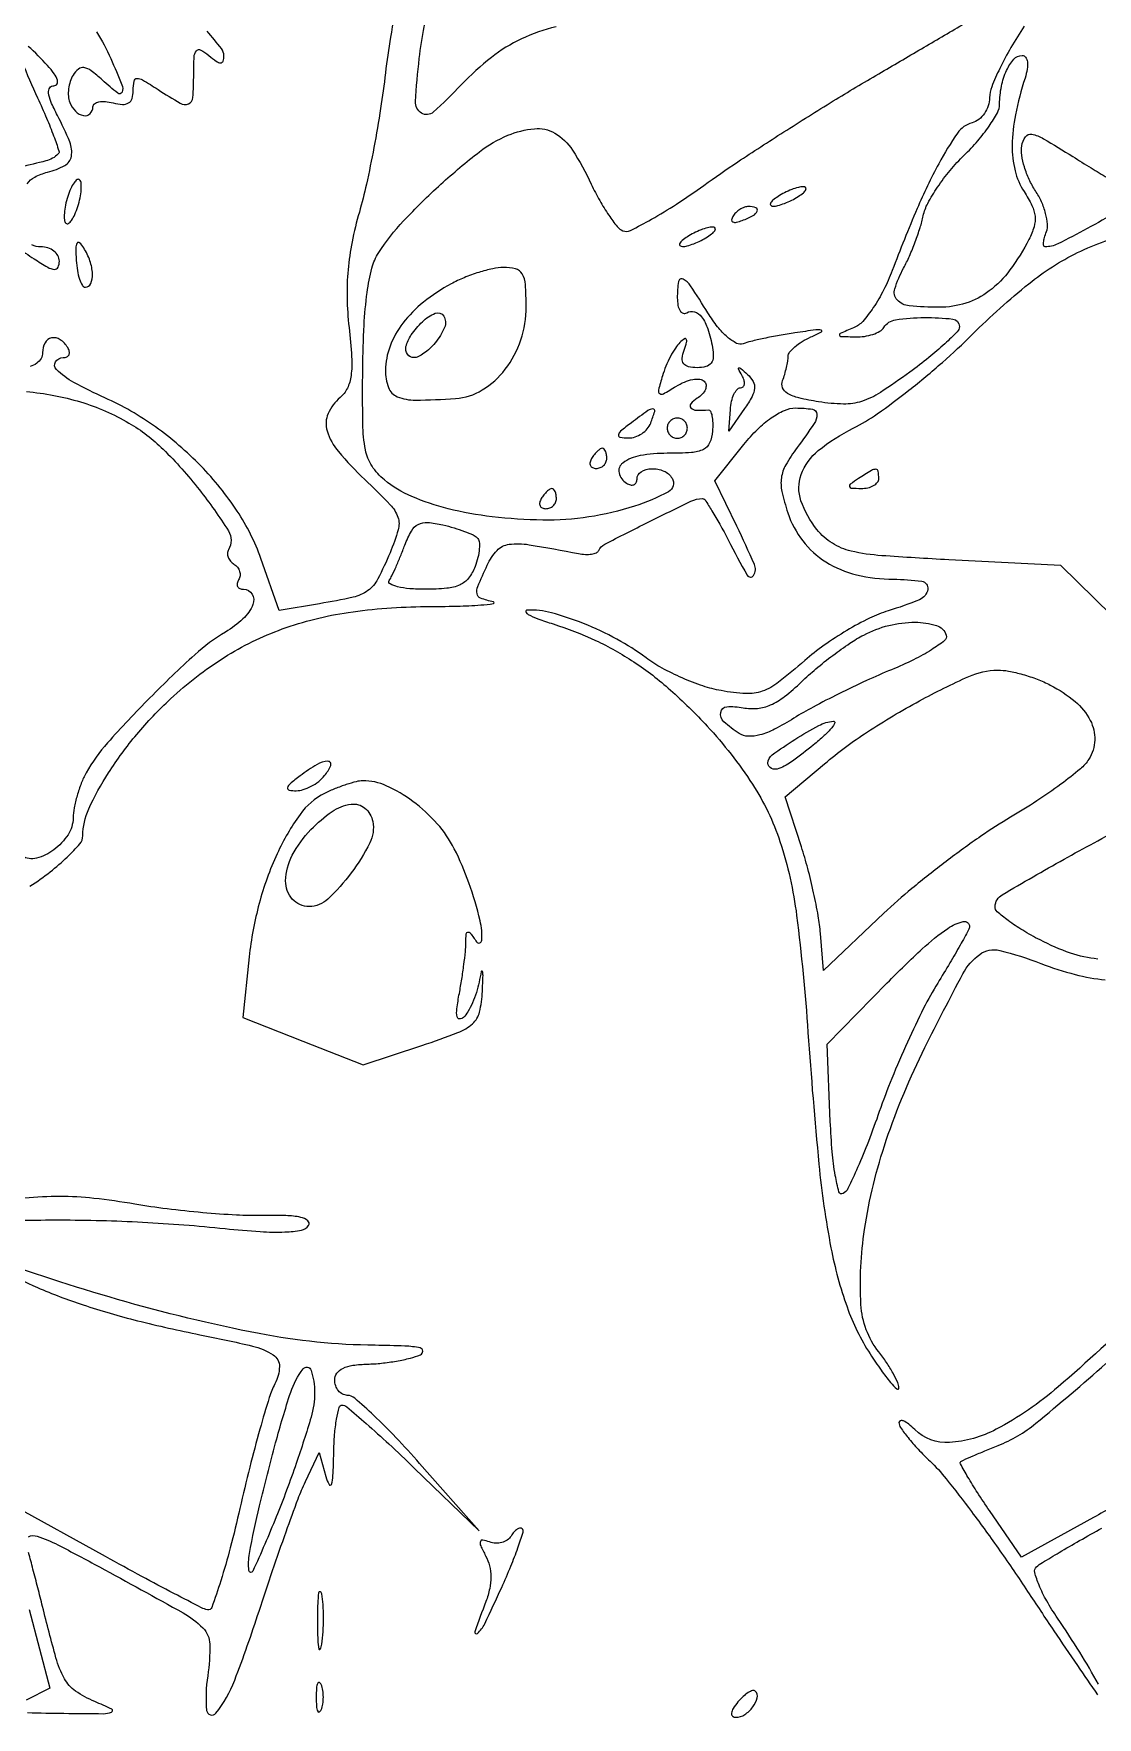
# Model space of a CAD drawing. Extents: x 4 to 800, y 0 to 528.
# Drawn here: x 478.1 to 583.7, y 0 to 167.2 of the extents above; entities that cross this region are included whole.
import ezdxf

# ---------------------------------------------------------------- set-up
doc = ezdxf.new("R2010")
doc.units = 0

msp = doc.modelspace()

# ---------------------------------------------------------------- linework, layer by layer
for points in [[(514.306642, 170.850883, 0.0095), (513.537682, 166.823758, 0.014029), (513.029916, 163.262299, -0.010342), (512.555339, 159.748424, -0.007572), (511.889203, 155.869498, -0.007656), (511.146081, 152.213491, -0.016769), (510.441168, 149.44562, 0.02146), (509.719984, 146.498554, 0.027018), (509.319499, 143.718246, 0.027374), (509.22421, 140.94141, 0.023061), (509.419871, 138.005474, -0.012645), (509.677453, 135.064763, -0.047167), (509.617755, 133.210569, -0.078947), (509.250441, 131.952251, -0.109557), (508.53273, 131.027164, 0.117774), (507.342243, 129.440188, 0.17717), (507.242245, 127.730871, 0.10336), (508.361332, 125.673867, 0.026536), (510.975462, 122.908561, -0.010399), (513.50712, 120.397918, -0.109429), (514.265609, 119.162947, -0.155965), (514.295117, 117.899337, -0.027429), (513.490614, 115.631778, -0.02048), (512.27209, 113.021385, -0.117131), (511.281415, 111.870874, -0.102281), (509.819627, 111.213064, -0.013825), (506.5, 110.569965), (502.5, 109.909224), (500.671731, 115.059196, 0.061212), (498.327249, 119.751073, 0.046197), (494.709554, 124.243111, 0.044907), (490.198941, 128.125733, 0.049163), (485.196652, 131.007921, -0.01831), (482.120143, 132.536336, -0.067551), (480.373698, 133.816661, -0.35553), (480.282543, 134.571907, -0.257401), (481.059017, 135, 0.108972), (481.413961, 135.078288, 0.182303), (481.6254, 135.29375, 0.161196), (481.656512, 135.6179, 0.082592), (481.5, 136, 0.106457), (480.746429, 136.783876, 0.200209), (479.899724, 136.953572, 0.222397), (479.247411, 136.47288, 0.125162), (479, 135.5, -0.130775), (478.846791, 134.924246, -0.10214), (478.416667, 134.4375, -0.08892), (477.769411, 134.111864, -0.072314)], [(529.963423, 167.8411, 0.052925), (526.526184, 166.645422, 0.056309), (523.557066, 164.812691, 0.036299), (520.562909, 162.089276, -0.018836), (517.78548, 159.379993, -0.335417), (516.614718, 159.276626, -0.274035), (516.019326, 160.42962, -0.014683), (516.39433, 164.698044, -0.036266), (517.59917, 170.979956, -0.014871)], [(484.368391, 167.333652, -0.036705), (485.766878, 164.702947, -0.006661), (486.880525, 162.082877, -0.191419), (486.887944, 161.364176, -0.506042), (486.475965, 161.251966, -0.016137), (484.93895, 162.555249, 0.020962), (483.815206, 163.489623, 0.121307), (483.112681, 163.795207, 0.215024), (482.561621, 163.651713, 0.084924), (482.031471, 163.05092, 0.061728), (481.745533, 162.427901, 0.046308), (481.584804, 161.689848, 0.047179), (481.564507, 160.954321, 0.075068), (481.699509, 160.340684, 0.103085), (482.264876, 159.462217, 0.152903), (483.066544, 159.034569, 0.244937), (483.715838, 159.231034, 0.201814), (484, 159.90638, -0.24384), (484.157535, 160.210205, -0.106581), (484.5875, 160.392877, -0.070464), (485.233678, 160.424365, -0.040966), (486, 160.289749, 0.048319), (486.930606, 160.140318, 0.152731), (487.536765, 160.288955, 0.183494), (487.883664, 160.73202, 0.07547), (488, 161.498379, -0.040037), (488.077127, 162.460021, -0.354707), (488.372688, 162.723996, -0.149428), (488.934549, 162.580901, -0.0085), (490.464817, 161.61501, 0.013279), (492.671023, 160.251776, 0.23678), (493.480135, 160.201601, 0.281195), (493.917753, 160.815239, 0.017818), (494, 163.122445, -0.012361), (494.042869, 164.856187, -0.15744), (494.270426, 165.45753, -0.362514), (494.693913, 165.543887, -0.049622), (495.5, 165, 0.01895), (496.263398, 164.413824, 0.149318), (496.682321, 164.274772, 0.333897), (496.919968, 164.4446, 0.076601), (497, 164.963933, 0.167367), (496.75424, 165.677562, 0.010587), (495.331632, 167.420697, 0.01463)], [(576.432376, 167.899511, 0.0165), (575.118388, 165.800608, 0.018924), (574.00826, 163.711808, 0.018365), (573.206166, 161.886023, 0.094582), (573, 160.805891, -0.08175), (572.86858, 160.007474, -0.072057), (572.485937, 159.254454, -0.074183), (571.918692, 158.660142, -0.09727), (571.25, 158.323266, 0.175237), (569.804469, 157.291957, 0.027409), (567.945413, 154.255314, 0.023309), (565.803841, 149.798428, 0.009901), (563.336123, 143.647243, -0.02721), (562.481656, 141.713775, -0.030743), (561.452273, 139.96493, -0.0326), (560.398641, 138.603529, -0.113474), (559.5, 137.96063, 0.003226), (558.166417, 137.394493, 0.357286), (558.083591, 137.23406, 0.342438), (558.224648, 137.114953, 0.003115), (559.690983, 137.063386, 0.042588), (560.574959, 137.113119, 0.045159), (561.419912, 137.31237, 0.049721), (562.107824, 137.620562, 0.124808), (562.5, 138, -0.222555), (563.659501, 138.758425, -0.032492), (566.540296, 138.978704, -0.032002), (569.33605, 138.831435, -0.380457), (570, 138.085169, -0.197327), (569.787558, 137.56783, -0.011925), (568.555352, 136.3786, -0.016377), (566.966279, 135.009839, -0.011269), (565.082051, 133.560231, -0.014592), (562.165579, 131.547598, -0.065103), (560.293016, 130.65493, -0.084203), (558.495685, 130.389152, -0.034355), (556.027456, 130.6116, -0.018169), (554.062238, 130.999543, -0.075245), (552.94227, 131.448745, -0.164016), (552.45333, 132.012997, -0.191097), (552.445406, 132.718326, 0.018971), (552.657739, 133.341338, 0.015762), (552.837088, 134.018224, 0.016052), (552.961965, 134.64919, 0.040845), (553, 135.114012, -0.170145), (553.151599, 135.546615, -0.046541), (553.660938, 136.074901, -0.041426), (554.388757, 136.603158, -0.033014), (555.25, 137.050467, 0.015393), (556.302094, 137.550675, 0.688635), (556.283055, 137.723201, 0.097898), (555.739298, 137.755646, 0.003567), (553.678986, 137.459608, 0.007005), (552.120079, 137.201866, 0.007376), (550.595696, 136.904565, 0.007104), (549.289311, 136.610275, 0.032669), (548.548358, 136.380183, -0.216108), (547.881789, 136.419732, -0.05801), (546.985044, 137.034313, -0.0462), (545.998468, 138.068694, -0.028968), (545.037812, 139.438818, 0.007157), (543.317282, 142.135602, 0.133119), (542.567412, 142.798496, 0.508519), (542.120612, 142.564949, 0.037084), (542, 140.940983, 0.044221), (542.066371, 140.192004, 0.096188), (542.273452, 139.655805, 0.17435), (542.5791, 139.416021, 0.221933), (542.930902, 139.457295, -0.216967), (543.700742, 139.555017, -0.158891), (544.413077, 139.050555, -0.082641), (545.026143, 137.857116, -0.029855), (545.499276, 136.003759, -0.055744), (545.57293, 135.071959, -0.155781), (545.355957, 134.46163, -0.166095), (544.837334, 134.113657, -0.065539), (543.973967, 134, -0.053986), (543.108447, 134.093725, -0.181412), (542.638004, 134.398363, -0.187781), (542.493427, 134.929048, -0.058339), (542.678563, 135.75, 0.015592), (542.925711, 136.529133, 0.198926), (542.890721, 136.827508, 0.448345), (542.701455, 136.86951, 0.035949), (542.259573, 136.5, 0.057678), (541.813387, 135.956363, 0.022433), (541.323192, 135.11429, 0.021852), (540.868901, 134.14585, 0.02529), (540.524994, 133.186943, 0.010881), (540.131913, 131.777748, 0.29918), (540.251049, 131.431225, 0.301808), (540.615066, 131.404966, 0.011007), (541.86712, 132.149088, -0.041362), (542.70507, 132.580627, -0.053478), (543.534393, 132.824535, -0.064142), (544.235239, 132.860362, -0.178966), (544.675561, 132.657772, -0.171734), (544.850014, 132.292204, -0.12531), (544.784797, 131.843139, -0.093537), (544.477113, 131.373587, -0.060141), (543.97104, 130.96094, 0.070184), (543.336884, 130.422387, 0.393382), (543.346219, 130.016103, 0.196069), (543.89682, 129.776126, 0.03235), (545.078674, 129.82447, -0.327579), (545.290545, 129.701023, -0.054788), (545.43856, 129.22361, -0.042065), (545.513215, 128.529175, -0.024662), (545.491214, 127.692891, -0.081906), (545.209285, 126.536137, -0.180489), (544.592076, 125.886288, -0.098339), (543.411347, 125.574751, -0.015482), (540.997799, 125.5, 0.042416), (538.318952, 125.272337, 0.116192), (536.581631, 124.535942, 0.300847), (536.216451, 123.548031, 0.199283), (536.947214, 122.532624, 0.077339), (537.349752, 122.362811, 0.154935), (537.690744, 122.384183, 0.185914), (537.916682, 122.589513, 0.116908), (538, 122.940983, -0.26035), (538.405098, 123.666235, -0.132358), (539.437896, 123.973115, -0.107608), (540.655198, 123.74058, -0.154738), (541.481296, 123.030264, -0.432241), (541.120798, 121.6881, -0.044798), (537.759846, 120.255679, -0.040285), (533.216925, 119.178467, -0.042656), (528.646985, 118.87168, -0.023496), (523.623734, 119.199727, -0.03398), (519.248466, 119.996481, -0.039394), (515.635801, 121.221051, -0.068883), (512.935601, 122.851064, -0.079757), (511.70087, 124.228112, -0.095214), (511.052092, 125.843392, -0.044867), (510.787401, 128.419279, -0.005894), (510.782255, 133.923977, -0.009794), (510.912913, 138.214645, -0.021654), (511.218152, 141.475606, -0.027793), (511.689189, 143.896053, -0.083257), (512.364765, 145.433949, -0.043152), (514.838787, 148.580626, -0.020213), (518.532618, 152.219005, -0.019425), (522.372542, 155.443956, -0.066856), (525.1795, 157.074351, -0.074122), (527.81065, 157.731433, -0.157978), (529.83569, 157.285791, -0.118066), (531.595995, 155.595797, -0.032723), (533.462849, 152.221231, 0.01735), (534.300134, 150.59145, 0.021677), (535.192928, 149.143804, 0.020545), (536.027968, 148.015336, 0.132326), (536.596138, 147.601482, 0.209975), (537.354465, 147.637551, 0.012369), (539.439859, 148.739724, 0.01697), (541.917332, 150.241265, 0.011559), (544.63329, 152.107056, -0.009941), (548.001459, 154.436976, -0.004314), (552.567279, 157.406581, -0.004267), (557.477449, 160.481551, -0.005659), (562, 163.190309, 0.000469), (566.23997, 165.670387, 0.000533), (570.296875, 168.05431, 0.000483)], [(477.48053, 152.251884, -0.136505), (478.219015, 152.930256, -0.0565), (479.5, 153.410644, 0.063201), (481.200693, 154.074467, 0.229226), (481.858501, 154.992466, 0.141944), (481.700452, 156.411612, 0.021086), (480.47432, 159.04966, -0.01749), (479.824855, 160.421107, -0.07285), (479.588707, 161.302227, -0.189345), (479.71767, 161.791242, -0.239077), (480.129307, 162, 0.265855), (480.433956, 162.174304, 0.212167), (480.477467, 162.556742, 0.081176), (480.158856, 163.188909, 0.026688), (479.5, 164, 0.028284), (477.569155, 165.905074, 0.543744)], [(476.952137, 164.363586, 0.01188), (478.504835, 160.792164, -0.007833), (479.403608, 158.769785, -0.01242), (480.102631, 157.007868, -0.006354), (480.626806, 155.526736, -0.285617), (480.555918, 155.222585, -0.136247), (479.332299, 154.530778, -0.005384), (474.280022, 153.331936, -0.003613)], [(585.644959, 149.475331, -0.006543), (582.682653, 147.809151, -0.010327), (579.765437, 146.295529, -0.114994), (578.497458, 146, -0.367533), (578.371643, 146.106926, -0.064364), (578.360413, 146.442893, -0.044006), (578.450495, 146.929378, -0.023844), (578.641336, 147.50772, 0.114406), (578.746988, 148.265194, 0.043486), (578.558871, 149.322027, 0.040204), (578.145055, 150.479202, 0.039079), (577.54815, 151.566858, -0.037768), (576.931349, 152.683824, -0.033249), (576.459066, 153.928853, -0.034742), (576.185954, 155.113218, -0.079991), (576.188199, 156.02485, -0.112131), (576.558569, 156.937706, -0.300705), (577.180048, 157.184367, -0.082129), (578.336077, 156.735623, -0.006064), (581.247049, 154.965713, 0.002219), (583.084929, 153.82881, 0.003494), (584.673957, 152.870778, 0.000928)], [(585.105583, 109.42887), (580.0681, 114.35774), (568.944854, 114.92887, -0.00484), (562.290054, 115.335192, -0.038583), (559.247712, 115.788119, -0.085118), (557.387639, 116.563043, -0.081626), (555.861006, 117.922282, -0.088221), (554.275991, 120.793115, -0.169724), (554.296164, 123.389303, -0.138834), (555.995155, 125.769556, -0.052306), (559.471453, 128, 0.036862), (561.850495, 129.424878, 0.013512), (564.995653, 131.76827, 0.01331), (568.307682, 134.524069, 0.015548), (571.296053, 137.317515, -0.02561), (576.894677, 142.343805, -0.056701), (581.72835, 145.422257, -0.054126), (587.270368, 147.418079, -0.021548)], [(476.477673, 145.889833, -0.005711), (478.156291, 144.817164, 0.012704), (479.51007, 143.978502, 0.109803), (480.181928, 143.762921, 0.320157), (480.533924, 143.968182, 0.106191), (480.666667, 144.586151, 0.128793), (480.525438, 145.125335, 0.100719), (480.128125, 145.584682, 0.089059), (479.533785, 145.893555, 0.07555), (478.833333, 146, -0.105559), (477.949762, 146.188639, -0.165116)], [(477.394797, 131.624324, -0.052094), (482.77718, 130.600107, -0.059559), (487.577988, 128.507164, -0.062234), (490.973894, 125.901933, -0.031705), (494.561217, 121.882882, -0.025139), (497.441752, 117.805423, -0.287108), (497.452297, 115.922816, 0.130684), (497.346936, 115.574426, 0.100649), (497.413155, 115.181208, 0.088423), (497.641924, 114.802872, 0.074384), (498, 114.5, -0.088941), (498.350569, 114.185645, -0.094986), (498.560288, 113.775821, -0.099917), (498.597587, 113.334982, -0.110145), (498.457295, 112.930902, 0.090666), (498.318355, 112.57557, 0.169366), (498.362055, 112.273452, 0.176081), (498.581552, 112.071817, 0.098926), (498.940983, 112, -0.261768), (499.802598, 111.51573, -0.240176), (499.879657, 110.494023, -0.104214), (498.888151, 109.056561, -0.056493), (497.166509, 107.757431, 0.051343), (494.112948, 105.502094, 0.01302), (489.658982, 101.227972, 0.012786), (485.443306, 96.742408, 0.055547), (483.332464, 93.772131, 0.03338), (482.846619, 92.74047, 0.023002), (482.431055, 91.516836, 0.023264), (482.139203, 90.297203, 0.043117), (482.035435, 89.285184, -0.141884), (481.527539, 87.63091, -0.087728), (480.124017, 86.138701, -0.094976), (478.403007, 85.30391, -0.206829), (476.979333, 85.512773, -0.231664)], [(477.75, 82.512351, 0.019148), (479.760577, 83.951892, 0.025718), (481.457813, 85.413934, 0.024623), (482.703328, 86.72689, 0.179338), (483, 87.527417, -0.108335), (483.583333, 90.188077, -0.034446), (485.542078, 93.769082, -0.032368), (488.355, 97.59402, -0.029998), (491.705921, 101.128155, -0.047292), (497.022378, 105.233117, -0.053989), (502.79254, 108.056985, -0.050648), (509.34231, 109.701837, -0.034588), (517, 110.282522, 0.004561), (520.147991, 110.33182, 0.01081), (522.489062, 110.440524, 0.02293), (523.744672, 110.584123, 0.823168), (523.75, 110.742369, -0.030911), (522.482001, 111.119151, -0.269785), (522.121304, 111.553402, -0.141825), (522.204629, 112.270626, -0.007524), (523.13667, 114.400613, -0.080961), (524.113188, 115.861926, -0.175469), (525.29919, 116.468454, -0.072788), (527.293234, 116.428588, -0.006613), (532.202053, 115.542763, 0.037394), (532.87547, 115.463606, 0.049462), (533.491649, 115.498513, 0.058934), (533.968177, 115.632021, 0.188818), (534.202053, 115.856158, -0.167317), (534.798955, 116.477946, -0.002813), (539.106059, 118.658364, -0.003778), (543.348521, 120.736269, -0.112443), (544.506428, 121, -0.251992), (544.755701, 120.865852, -0.006968), (545.440268, 119.796534, -0.012739), (546.215618, 118.47333, -0.008204), (547.049437, 116.903095, 0.010898), (548.937982, 113.392423, 0.566707), (549.570155, 113.377057, 0.249223), (549.65305, 114.473699, 0.009802), (547.905762, 118.257071), (545.720025, 122.755976), (548.610012, 126.377958, -0.029159), (549.957623, 127.878477, -0.041743), (551.327975, 129.026383, -0.049191), (552.626201, 129.762049, -0.104689), (553.75, 129.999971, -0.038363), (555.410574, 129.872397, -0.360025), (555.85264, 129.374708, -0.159734), (555.585982, 128.453165, -0.009545), (553.888343, 126.062846, 0.02866), (552.765357, 124.346314, 0.095647), (552.329367, 123.078885, 0.090794), (552.385069, 121.703904, 0.024303), (552.971635, 119.585947, 0.084875), (554.447402, 116.806591, 0.088282), (556.746001, 114.71943, 0.081279), (559.793529, 113.434845, 0.059248), (563.45034, 113, -0.035889), (566.269406, 112.797389, -0.419371), (566.858648, 111.994492, -0.260098), (566.044921, 110.96737, -0.025203), (562.940824, 109.864124, 0.041674), (561.083581, 109.134358, 0.019958), (558.830124, 107.910281, 0.01963), (556.565311, 106.43687, 0.026446), (554.647071, 104.920542, -0.015012), (552.052191, 102.771184, -0.079276), (550.439039, 101.882524, -0.100413), (548.810446, 101.644465, -0.031474), (546.350042, 101.93599, -0.036277), (544.548002, 102.402634, -0.02172), (542.484008, 103.201618, -0.021684), (540.488252, 104.180826, -0.034933), (538.893795, 105.201328, 0.035626), (536.014277, 107.038696, 0.028798), (532.694176, 108.598291, 0.029457), (529.502752, 109.665372, 0.076534), (527.100777, 109.933104, 0.493766), (526.980905, 109.762226, 0.196343), (527.196877, 109.502309, 0.03541), (528.170793, 109.068626, 0.011275), (529.675825, 108.560507, -0.033661), (533.88216, 106.92735, -0.037006), (537.69377, 104.787179, -0.035024), (541.318622, 101.999279, -0.025117), (544.968331, 98.418531, -0.041951), (549.460931, 92.640138, -0.064916), (552.191851, 86.948343, -0.048295), (553.842552, 79.607702, -0.013868), (554.971374, 68, 0.006654), (556.053488, 54.915891, 0.02377), (557.252918, 46.60651, 0.037204), (558.844521, 40.747788, 0.058701), (561.139906, 36.078555, 0.010031), (562.238835, 34.452206, 0.021821), (563.159847, 33.260407, 0.035797), (563.80036, 32.603981, 0.646946), (564, 32.693697, 0.107141), (563.879599, 33.249127, 0.02066), (563.4125, 34.172671, 0.02113), (562.765651, 35.223412, 0.018113), (562, 36.272871, -0.154241), (560.225807, 40.980048, -0.051199), (560.583389, 48.434345, -0.044247), (562.739339, 57.295017, -0.033903), (566.575867, 66.5, -0.00605), (570.336753, 73.817092, -0.114521), (572.014544, 75.749751, -0.221012), (574.000084, 76.137365, -0.031109), (578.085654, 74.853669, 0.026924), (581.484871, 73.75431, 0.043433), (584.48009, 73.233522, 0.029452)], [(583.728201, 75.291643, -0.060139), (581.034186, 75.878482, -0.035353), (578, 77.180276, -0.016749), (576.279049, 78.141688, -0.024265), (574.83399, 79.112331, -0.021714), (573.758471, 79.988161, -0.224978), (573.541243, 80.5, -0.254892), (574.248254, 81.67847, -0.005315), (580.380614, 85.19481, -0.008286), (586.399624, 88.431886, -0.119784)], [(473.219614, 49.303202, -0.005443), (480.709768, 49.38195, -0.012894), (488.935875, 49.166723, -0.013043), (497.108396, 48.527741, 0.009143), (500.608703, 48.226582, 0.026167), (503.049834, 48.189426, 0.034565), (504.706653, 48.366051, 0.213643), (505.398303, 48.835451, 0.374803), (505.320506, 49.306672, 0.120584), (504.628635, 49.640858, 0.04615), (503.162003, 49.814323, 0.012074), (500.789907, 49.817513, -0.019501), (498.245236, 49.858727, -0.00865), (494.895324, 50.101994, -0.008546), (491.352037, 50.482162, -0.011411), (488.15162, 50.955379, 0.015207), (484.09665, 51.523532, 0.026512), (480.707774, 51.71277, 0.025783), (477.253966, 51.54415, 0.013498)], [(477.607424, 17.934227, -0.190115), (478.470898, 17.98313, -0.039341), (480.524277, 17.120268, -0.005336), (484.650879, 14.934411, -0.002551), (492.940009, 10.374801, -0.07032), (494.91398, 8.879131, -0.194069), (495.598081, 7.254777, -0.040936), (495.389183, 4.122443, 0.059494), (495.287383, 0.681052, 0.67715), (496.203933, 0.406473, 0.076843), (498.06979, 3.680188, 0.012742), (500.491163, 10.543565, -0.003518), (501.828031, 14.568025, -0.00393), (503.17409, 18.427029, -0.003627), (504.370352, 21.696811, -0.020729), (505.089105, 23.399512), (506.457274, 26.299023), (507.128957, 23.899512, 0.051722), (507.441575, 23.10831, 0.664085), (507.670474, 23.126954, 0.068437), (507.826946, 23.984703, 0.005699), (507.90032, 26.25, -0.014295), (507.99066, 28.070949, -0.023343), (508.183128, 29.604688, -0.019753), (508.433922, 30.775507, -0.342603), (508.723095, 31, -0.177424), (509.1899, 30.828971, -0.003571), (511.128753, 29.164063, -0.007996), (513.372513, 27.145302, -0.005231), (515.89716, 24.75), (522.348131, 18.5), (516.424065, 25.217372, 0.009524), (514.063567, 27.793359, 0.013757), (511.873007, 29.9711, 0.009387), (509.986991, 31.680034, 0.174569), (509.25, 31.967372, -0.118161), (508.773145, 32.094904, -0.097826), (508.367188, 32.43104, -0.089926), (508.094462, 32.924608, -0.081539), (508, 33.5, -0.15993), (508.216241, 34.158759, -0.122193), (508.803381, 34.646583, -0.077199), (509.804286, 34.951814, -0.030079), (511.25, 35.070285, 0.021441), (512.640862, 35.160119, 0.016976), (514.132812, 35.372382, 0.01729), (515.50545, 35.664732, 0.04038), (516.5, 36, 0.299925), (516.739406, 36.363692, 0.355242), (516.486974, 36.673763, 0.04152), (514.96579, 36.860036, 0.006812), (512, 36.934882, -0.044798), (500.498565, 38.102174, -0.023143), (486.43393, 41.498723, -0.014377), (473.467308, 45.680726, -0.419618)], [(475, 44.504657, 0.038603), (478.498121, 42.671274, 0.021245), (483.017407, 40.954218, 0.018557), (488.415276, 39.381558, 0.012878), (494.616099, 37.990788, -0.008897), (499.836422, 36.863504, -0.087317), (501.898989, 35.980108, -0.258347), (502.509871, 34.824557, -0.118567), (502.06549, 33.122368, 0.0487), (501.498038, 31.757725, 0.005777), (500.574322, 28.607132, 0.006858), (499.568296, 24.824253, 0.005576), (498.591429, 20.745194, -0.007995), (497.633645, 16.829555, -0.013219), (496.685446, 13.560695, -0.00682), (495.80199, 10.916038, -0.373652), (495.379185, 10.674191, -0.069839), (494.767637, 10.887116, -0.001617), (492.043351, 12.297571, -0.003567), (488.863042, 13.986166, -0.002407), (485.257755, 15.955981), (476.01551, 21.063579)], [(588.121231, 40.5, -0.017207), (579.809936, 32.811348, -0.056441), (573.642799, 28.598247, -0.104896), (569.017353, 27.280493, -0.21678), (565.571429, 28.571429, 0.026615), (564.967123, 29.11461, 0.066792), (564.461607, 29.421476, 0.169095), (564.144447, 29.446, 0.340555), (564, 29.25852, 0.154803), (564.157555, 28.761828, 0.016062), (564.905123, 27.771186, 0.018752), (565.901153, 26.626528, 0.013943), (567.08127, 25.437091, -0.034355), (568.677372, 23.691407, -0.007275), (571.198833, 20.425271, -0.007584), (574.015302, 16.543825, -0.007136), (576.771617, 12.5, 0.001753), (579.371396, 8.596177, 0.002488), (581.713071, 5.14375, 0.001403), (583.712622, 2.244545, 0.035933)], [(587.280258, 22.124325, -0.010344), (583.317964, 19.837902), (576.162283, 15.903779), (572.98475, 20.522165, -0.00721), (571.79134, 22.311441, -0.011926), (570.84237, 23.859433, -0.005587), (570.103162, 25.165829, -0.375253), (570.153609, 25.397686, -0.055624), (570.411271, 25.54777, -0.002367), (571.378438, 25.969938, -0.004037), (572.533283, 26.456516, -0.00286), (573.836818, 26.984692, 0.076862), (577.58031, 29.191534, 0.010441), (584.518856, 35.119036, 0.012872)], [(583.794963, 3.304405, 0.014055), (581.952434, 6.453054, 0.010328), (579.742026, 9.840022, -0.020255), (578.669263, 11.557331, -0.031525), (577.902745, 13.124755, -0.032618), (577.474893, 14.387899, -0.286635), (577.640022, 14.927592, -0.04173), (578.23503, 15.363394, -0.003326), (579.907326, 16.37059, -0.004486), (581.923868, 17.542579, -0.003425), (584.150875, 18.790177)], [(477.521938, 0.473212, 0.003741), (481.111452, 0.39758, 0.002121), (485.043143, 0.360842, 0.092926), (485.852389, 0.508282, 0.654883), (485.865639, 0.798261, 0.014708), (484.172945, 1.569329, -0.052272), (482.272138, 2.613863, -0.116057), (481.173197, 3.834971, -0.05844), (480.331548, 5.912207, -0.006121), (479, 11, 0.001479), (478.53199, 12.858514, 0.001462), (478.05117, 14.721557, 0.001434), (477.620763, 16.35022, 0.005644)], [(477.678112, 10.705535), (479.708362, 2.91107), (477.388134, 1.69538, 0.05156)]]:
    msp.add_lwpolyline(points, format="xyb")
for points in [[(576.512364, 162.75, 0.026714), (575.560289, 159.1222, 0.048787), (575.237582, 156.081693, 0.060863), (575.52525, 153.554287, 0.086498), (576.419477, 151.48255, -0.032394), (577.197929, 150.107933, -0.087357), (577.502937, 149.032016, -0.097611), (577.406032, 147.988938, -0.047223), (576.904767, 146.73981, -0.040007), (575.017003, 143.701625, -0.071969), (572.958509, 141.619248, -0.08431), (570.641892, 140.415395, -0.077914), (567.992353, 140, -0.023242), (565.024672, 140.138024, -0.187325), (563.825901, 140.736901, -0.268136), (563.587094, 141.840082, -0.046023), (564.460566, 143.890316, 0.020554), (565.039513, 145.077814, 0.01332), (565.614764, 146.493797, 0.013396), (566.103496, 147.909285, 0.024607), (566.41275, 149.088568, -0.071411), (566.860982, 150.317119, -0.025485), (567.828479, 151.918852, -0.024677), (569.084066, 153.592342, -0.026689), (570.467887, 155.088568, 0.02227), (571.812631, 156.517021, 0.026133), (572.950529, 157.987929, 0.026451), (573.76712, 159.310038, 0.124136), (573.989352, 160.168213, -0.047728), (574.170569, 161.942774, -0.059063), (574.685134, 163.521184, -0.072712), (575.411278, 164.633651, -0.21506), (576.22362, 165, -0.238662), (576.567955, 164.825714, -0.127191), (576.749769, 164.371376, -0.074769), (576.734272, 163.654933, -0.034809)], [(481.5, 151, 0.02589), (481.275275, 150.139896, 0.033766), (481.16478, 149.334178, 0.03586), (481.166688, 148.677875, 0.179595), (481.317388, 148.349279, 0.359517), (481.561009, 148.32603, 0.088737), (481.87103, 148.627928, 0.052153), (482.202482, 149.210259, 0.026483), (482.5, 150, 0.02589), (482.724725, 150.860104, 0.033766), (482.83522, 151.665822, 0.03586), (482.833312, 152.322125, 0.179595), (482.682612, 152.650721, 0.359517), (482.438991, 152.67397, 0.088737), (482.12897, 152.372072, 0.052153), (481.797518, 151.789741, 0.026483)], [(552, 151, 0.027796), (551.485814, 150.625641, 0.102785), (551.234375, 150.315379, 0.335455), (551.267727, 150.122372, 0.190341), (551.5, 150.030626, 0.067616), (551.987337, 150.096832, 0.024967), (552.646875, 150.315379, 0.024204), (553.352293, 150.628962, 0.026766), (554, 151, 0.027796), (554.514186, 151.374359, 0.102785), (554.765625, 151.684621, 0.335455), (554.732273, 151.877628, 0.190341), (554.5, 151.969374, 0.067616), (554.012663, 151.903168, 0.024967), (553.353125, 151.684621, 0.024204), (552.647707, 151.371038, 0.026766)], [(547.507079, 149.011454, 0.1144), (547.393111, 148.674071, 0.32948), (547.512472, 148.474315, 0.155351), (547.868281, 148.443138, 0.036408), (548.448062, 148.618443, 0.029964), (549.51997, 149.105273, 0.168622), (549.942608, 149.558518, 0.444011), (549.798253, 149.882327, 0.079093), (549.059017, 150, 0.088797), (548.65395, 149.927491, 0.053277), (548.21498, 149.709615, 0.051183), (547.810572, 149.389589, 0.061454)], [(543, 147, 0.027796), (542.485814, 146.625641, 0.102785), (542.234375, 146.315379, 0.335455), (542.267727, 146.122372, 0.190341), (542.5, 146.030626, 0.067616), (542.987337, 146.096832, 0.024967), (543.646875, 146.315379, 0.024204), (544.352293, 146.628962, 0.026766), (545, 147, 0.027796), (545.514186, 147.374359, 0.102785), (545.765625, 147.684621, 0.335455), (545.732273, 147.877628, 0.190341), (545.5, 147.969374, 0.067616), (545.012663, 147.903168, 0.024967), (544.353125, 147.684621, 0.024204), (543.647707, 147.371038, 0.026766)], [(482.346243, 144.653999, 0.026608), (482.459631, 143.637647, 0.041019), (482.675146, 142.780402, 0.048882), (482.950365, 142.173875, 0.267679), (483.25, 142.000706, 0.303135), (483.787169, 142.3586, 0.109866), (483.955201, 143.305867, 0.073022), (483.705994, 144.608118, 0.05745), (483.08093, 145.903292, 0.057831), (482.679671, 146.399549, 0.487535), (482.433938, 146.366939, 0.135637), (482.305757, 145.888911, 0.012564)], [(519.549265, 142.32285, 0.044309), (516.812074, 140.511247, 0.061994), (514.764307, 138.415197, 0.070825), (513.489694, 136.128469, 0.088982), (513.033269, 133.75, 0.090229), (513.323917, 132.034943, 0.213158), (514.20511, 131.122313, 0.099702), (516.023858, 130.783562, 0.012866), (520, 130.944013, 0.121967), (522.641893, 131.786778, 0.091301), (524.919501, 133.839977, 0.083768), (526.465747, 136.753424, 0.080368), (527, 140.055764, 0.016787), (526.925632, 142.270206, 0.114413), (526.609925, 143.309259, 0.199309), (525.95369, 143.812828, 0.069826), (524.75, 143.959962, 0.050071), (523.67956, 143.833223, 0.021768), (522.294159, 143.462545, 0.021281), (520.843943, 142.937247, 0.026512)], [(517.972096, 136.466378, -0.032276), (517.441658, 135.905208, -0.03457), (516.854818, 135.430748, -0.036901), (516.297833, 135.099126, -0.116334), (515.877555, 135, -0.241463), (515.222302, 135.336031, -0.216123), (515.07132, 136.090985, -0.098188), (515.59521, 137.251434, -0.04142), (516.705357, 138.5625, -0.098617), (517.973378, 139.409307, -0.370535), (518.812463, 139.133567, -0.239766), (518.896051, 137.989701, -0.073889)], [(548.666587, 129.934374), (547.101715, 127.700206), (547.263662, 129.850103, -0.037159), (547.387629, 130.673301, -0.053735), (547.626612, 131.368468, -0.068157), (547.935678, 131.845816, -0.218402), (548.271821, 132, 0.193798), (548.532787, 132.105097, 0.175049), (548.662153, 132.367188, 0.10604), (548.621918, 132.770774, 0.050871), (548.412313, 133.25, -0.009576), (548.070731, 133.883041, -0.51308), (548.124124, 133.987517, -0.22211), (548.305224, 133.934087, -0.005394), (548.969025, 133.334271, -0.077637), (549.520011, 132.639146, -0.152157), (549.668041, 131.955626, -0.10478), (549.415779, 131.132905, -0.02618)], [(537.44113, 128.531803, 0.009469), (536.370436, 127.689627, 0.174018), (536.151244, 127.324602, 0.429122), (536.30924, 127.100709, 0.031561), (537.143011, 127.031803, 0.083909), (537.814123, 127.131909, 0.067377), (538.472472, 127.449967, 0.067803), (539.018655, 127.929006, 0.08747), (539.361626, 128.5, 0.020389), (539.754834, 129.664523, 0.495169), (539.579354, 129.902845, 0.161867), (539.086998, 129.748169, 0.005555)], [(541, 128, 0.099038), (541.076342, 127.618362, 0.097945), (541.29375, 127.29375, 0.097945), (541.618362, 127.076342, 0.099038), (542, 127, 0.099038), (542.381638, 127.076342, 0.097945), (542.70625, 127.29375, 0.097945), (542.923658, 127.618362, 0.099038), (543, 128, 0.099038), (542.923658, 128.381638, 0.097945), (542.70625, 128.70625, 0.097945), (542.381638, 128.923658, 0.099038), (542, 129, 0.099038), (541.618362, 128.923658, 0.097945), (541.29375, 128.70625, 0.097945), (541.076342, 128.381638, 0.099038)], [(533.5, 125, 0.082592), (533.343488, 124.6179, 0.161196), (533.3746, 124.29375, 0.182303), (533.586039, 124.078288, 0.108972), (533.940983, 124, 0.093332), (534.345238, 124.076123, 0.09642), (534.688914, 124.29375, 0.099167), (534.918938, 124.618444, 0.105053), (535, 125, 0.042167), (534.967655, 125.382849, 0.061769), (534.870461, 125.70625, 0.081139), (534.727648, 125.92554, 0.210953), (534.559017, 126, 0.151918), (534.34829, 125.934461, 0.038439), (534.066025, 125.70625, 0.035638), (533.768994, 125.382774, 0.029505)], [(560, 123, 0.011213), (559.169589, 122.436556, 0.309569), (559.083458, 122.201904, 0.327416), (559.271084, 122.047261, 0.011938), (560.25, 122.015313, 0.055234), (560.919445, 122.083567, 0.075283), (561.485937, 122.298248, 0.095191), (561.865757, 122.619685, 0.17131), (562, 123, 0.042895), (561.938046, 123.720828, 0.364836), (561.707705, 123.914708, 0.137048), (561.26282, 123.790433, 0.007234)], [(528.5, 121, 0.082592), (528.343488, 120.6179, 0.161196), (528.3746, 120.29375, 0.182303), (528.586039, 120.078288, 0.108972), (528.940983, 120, 0.093332), (529.345238, 120.076123, 0.09642), (529.688914, 120.29375, 0.099167), (529.918938, 120.618444, 0.105053), (530, 121, 0.042167), (529.967655, 121.382849, 0.061769), (529.870461, 121.70625, 0.081139), (529.727648, 121.92554, 0.210953), (529.559017, 122, 0.151918), (529.34829, 121.934461, 0.038439), (529.066025, 121.70625, 0.035638), (528.768994, 121.382774, 0.029505)], [(522.145521, 117.120892, -0.176211), (522.336665, 116.731182, -0.04575), (522.347826, 116.021449, -0.040764), (522.210795, 115.156918, -0.031932), (521.927745, 114.25, -0.073491), (521.289336, 113.116893, -0.121775), (520.432859, 112.440242, -0.084398), (519.129861, 112.096564, -0.022376), (516.973207, 112, -0.019789), (515.440351, 112.06069, -0.039185), (514.239159, 112.251428, -0.061259), (513.501224, 112.527649, -0.435772), (513.410956, 112.855925, 0.029099), (513.677518, 113.349252, 0.006099), (514.082431, 114.243893, 0.006377), (514.526956, 115.295114, 0.005997), (514.953991, 116.378988, -0.036357), (515.609792, 117.786568, -0.144077), (516.283777, 118.447907, -0.144613), (517.207023, 118.637469, -0.036723), (518.734018, 118.393955, -0.014624), (519.840296, 118.098714, -0.016781), (520.877114, 117.750972, -0.016058), (521.730797, 117.400783, -0.086354)], [(568.692207, 107.442024, -0.315928), (568.52872, 106.905076, -0.024995), (567.242143, 105.999623, -0.026773), (565.45566, 105.000952, -0.016733), (563.269325, 104.017393, 0.010402), (560.772807, 102.932082, 0.007552), (558.039098, 101.625043, 0.007634), (555.481019, 100.305083, 0.01653), (553.565903, 99.19661, -0.019898), (551.661519, 98.111404, -0.052163), (550.198683, 97.5374, -0.077891), (549.047758, 97.405356, -0.131121), (548.125422, 97.692683, -0.046477), (546.629151, 98.843516, -0.249871), (546.304821, 99.78255, -0.349496), (546.910139, 100.336581, -0.064494), (548.528953, 100.239216, 0.071198), (549.946807, 100.172915, 0.08077), (551.262086, 100.51805, 0.062332), (552.649306, 101.353957, 0.02515), (554.318588, 102.809507, -0.017861), (555.755763, 104.10001, -0.012831), (557.44671, 105.440495, -0.012984), (559.124037, 106.634593, -0.027114), (560.5, 107.456564, -0.05958), (562.990523, 108.40898, -0.062083), (565.600553, 108.729605, -0.075021), (567.712379, 108.407112, -0.242874)], [(579.020016, 102.48965, -0.054286), (581.483111, 100.85571, -0.099585), (582.987855, 98.987673, -0.129276), (583.429996, 97.033032, -0.131647), (582.848299, 95.128696, -0.08007), (582.002286, 94.160293, -0.013699), (580.073267, 92.645928, -0.014629), (577.685238, 90.980788, -0.012588), (575.08286, 89.369196, 0.019214), (572.134139, 87.488623, 0.010659), (568.679514, 84.983217, 0.010617), (565.284378, 82.293353, 0.016835), (562.507418, 79.83354), (556.5, 74.140016), (556.209197, 77.820008, 0.023764), (555.985766, 79.578558, 0.010586), (555.532957, 81.870355, 0.010451), (554.950605, 84.279904, 0.01392), (554.315465, 86.440775), (552.712536, 91.38155), (556.606268, 94.666508, -0.030202), (560.866455, 97.841126, -0.020974), (566.022698, 100.918511, -0.018706), (570.930786, 103.342482, -0.102794), (573.79966, 103.973352, -0.04967), (574.887855, 103.877704, -0.0225), (576.281749, 103.548507, -0.022015), (577.733254, 103.065986, -0.02808)], [(555.5, 96.530996, -0.014584), (553.442895, 94.942805, -0.062908), (552.091551, 94.19991, -0.202209), (551.346619, 94.216332, -0.296263), (551.001787, 94.75, -0.239508), (551.410275, 95.549127, -0.01484), (553.677536, 97.094982, -0.020239), (556.036414, 98.471602, -0.100726), (557.5, 98.903607, -0.567101), (557.625857, 98.729271, -0.073612), (557.325, 98.242317, -0.032263), (556.584215, 97.470509, -0.013693)], [(504.55887, 93.468197, 0.011422), (503.561224, 92.677152, 0.158589), (503.318992, 92.293341, 0.435093), (503.466681, 92.064109, 0.044448), (504.186426, 92, 0.078271), (504.877849, 92.108904, 0.044367), (505.659996, 92.440625, 0.042974), (506.407848, 92.926004, 0.054174), (507, 93.5, 0.079631), (507.602483, 94.519381, 0.532968), (507.325718, 94.920066, 0.133376), (506.247049, 94.611975, 0.026046)], [(507, 91.735258, 0.123887), (504.557211, 89.654921, 0.046686), (502.288333, 85.742653, 0.042439), (500.50139, 80.807612, 0.039001), (499.510229, 75.5), (498.867869, 69.5), (504.841988, 67.136018), (510.816107, 64.772036), (516.658054, 66.71303, 0.01076), (520.23255, 67.9867, 0.091745), (521.679928, 68.867719, 0.153556), (522.36927, 70.027434, 0.046636), (522.654674, 72.077012, 0.003291), (522.715619, 73.656173, 0.095248), (522.652178, 74.054527, 0.746484), (522.544514, 74.048107, 0.008863), (522.319998, 73, -0.028941), (522.055601, 71.969533, -0.026191), (521.666674, 70.940625, -0.027118), (521.219727, 70.056355, -0.071725), (520.783087, 69.5, -0.19428), (520.386389, 69.342291, -0.362846), (520.139137, 69.551196, -0.07681), (520.123246, 70.353536, -0.012918), (520.367763, 71.875, 0.007285), (520.610919, 73.286325, 0.006813), (520.818779, 74.735937, 0.006803), (520.968239, 76.027733, 0.023044), (521.015313, 76.875, -0.013821), (521.049421, 77.794861, -0.361854), (521.207967, 77.961975, -0.266278), (521.453807, 77.857116, -0.009625), (522.075988, 77, 0.711322), (522.598197, 77.147013, 0.073787), (522.427811, 79.089343, 0.026432), (521.315375, 82.849319, 0.03203), (519.868152, 86.229393, 0.064872), (518.169162, 88.722699, 0.050745), (515.752092, 90.937178, 0.053051), (513.120311, 92.494348, 0.110349), (510.79966, 92.985258, 0.059126), (510.13415, 92.898619, 0.017565), (509.1474, 92.61199, 0.017357), (508.0525, 92.209172, 0.01792)], [(511.773394, 88.938154, -0.166497), (511.47424, 86.810918, -0.04319), (509.622784, 83.831433, -0.042685), (507.312327, 81.237444, -0.191756), (505.460167, 80.5, -0.21346), (503.789449, 81.247313, -0.190318), (503.127373, 83.041865, -0.116588), (503.790397, 85.587228, -0.06937), (505.633562, 88.139408, -0.049227), (507.732355, 89.93769, -0.120756), (509.614512, 90.667091, -0.209353), (510.990818, 90.266288, -0.172794)], [(571, 78.515023, -0.126069), (570.914508, 78.181344, -0.002613), (570.073968, 76.667514, -0.005937), (569.055637, 74.905177, -0.003941), (567.847551, 72.906663, 0.021391), (566.45114, 70.403295, 0.009916), (564.843855, 67.043543, 0.009802), (563.292307, 63.442042, 0.013458), (562.049046, 60.141641, -0.008467), (560.966134, 57.177576, -0.012215), (559.900766, 54.597857, -0.00799), (558.932988, 52.499046, -0.161106), (558.451494, 52, -0.47903), (558.048045, 52.175175, -0.02324), (557.680696, 53.808482, -0.022602), (557.376187, 56.145594, -0.010891), (557.187259, 59.160402), (556.874517, 66.820803), (562.833188, 72.910402, -0.011675), (566.313168, 76.304576, -0.037046), (568.849257, 78.336645, -0.09357), (570.377323, 79.009628, -0.482764)], [(506.002874, 32.25, -0.072104), (505.652181, 29.812855, -0.011491), (504.17853, 25.210098, -0.012674), (502.187533, 19.891279, -0.011482), (499.866753, 14.5, -0.766766), (499.477547, 14.565589, -0.067937), (499.546192, 16.276038, -0.015293), (500.535253, 21.000648, -0.00655), (502.131289, 27.25, -0.013175), (503.626228, 32.268877, -0.085971), (504.853979, 34.585363, -0.601402), (505.650496, 34.447827, -0.079131)], [(525.498985, 17.998357, -0.105448), (525.123568, 17.606281, -0.081773), (524.585992, 17.357262, -0.07796), (523.971804, 17.286312, -0.081634), (523.37571, 17.409321, 0.04428), (522.697936, 17.602681, 0.386793), (522.453149, 17.453026, 0.180731), (522.484033, 17.034622, 0.015029), (522.977003, 16.042969, -0.062238), (523.363485, 15.037841, -0.059488), (523.498646, 13.952808, -0.054088), (523.377103, 12.776693, -0.038087), (523.000143, 11.500375, 0.008508), (521.914447, 8.491638, 0.772169), (522.161093, 8.328272, 0.098974), (522.887952, 9.297577, 0.004973), (524.569371, 12.904902, 0.008593), (525.480329, 15.006348, 0.013538), (526.181705, 16.84303, 0.007501), (526.695299, 18.378926, 0.280287), (526.611901, 18.721433, 0.241887), (526.400243, 18.789405, 0.103431), (526.115184, 18.678827, 0.069411), (525.797575, 18.403186, 0.040986)], [(506.286014, 9.5, 0.006817), (506.315278, 7.711719, 0.040183), (506.418418, 6.780601, 0.720633), (506.561388, 6.761725, 0.075924), (506.717581, 7.26375, 0.022548), (506.846293, 8.485188, 0.015659), (506.885962, 9.872547, 0.015827), (506.839977, 11.209518, 0.031163), (506.703931, 12.26375, 0.248898), (506.549185, 12.455688, 0.49082), (506.403147, 12.374351, 0.030832), (506.307632, 11.29708, 0.00738)], [(506.157895, 2, 0.017491), (506.189089, 1.10856, 0.078554), (506.306058, 0.601562, 0.447206), (506.474999, 0.540618, 0.174857), (506.662281, 0.75, 0.057986), (506.818615, 1.320008, 0.037979), (506.87034, 2, 0.037979), (506.818615, 2.679992, 0.057986), (506.662281, 3.25, 0.174857), (506.474999, 3.459382, 0.447206), (506.306058, 3.398438, 0.078554), (506.189089, 2.89144, 0.017491)], [(548.020056, 1.524166, 0.030483), (547.548584, 0.879936, 0.110288), (547.374856, 0.405689, 0.256649), (547.485592, 0.121034, 0.176123), (547.818538, 0, 0.149534), (548.689562, 0.266453, 0.084765), (549.493857, 1.035287, 0.097357), (549.922393, 1.934546, 0.264952), (549.742636, 2.590697, 0.274667), (549.47727, 2.658254, 0.066988), (549.047854, 2.466178, 0.05004), (548.53795, 2.075014, 0.030935)]]:
    msp.add_lwpolyline(points, format="xyb", close=True)

doc.saveas('drawing.dxf')
